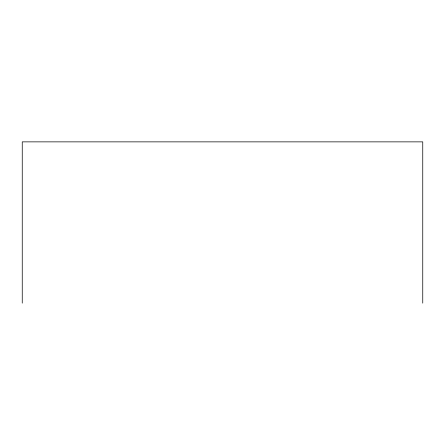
<?xml version="1.0" encoding="UTF-8"?>
<svg xmlns="http://www.w3.org/2000/svg" width="445" height="445" viewBox="0 0 445 445"><rect width="100%" height="100%" fill="white"/><g stroke="black" fill="none" stroke-linecap="round" stroke-linejoin="round"><path stroke-width="0.67" d="M422.75 303.134L422.75 141.866L22.25 141.866L22.25 303.134"/></g></svg>
